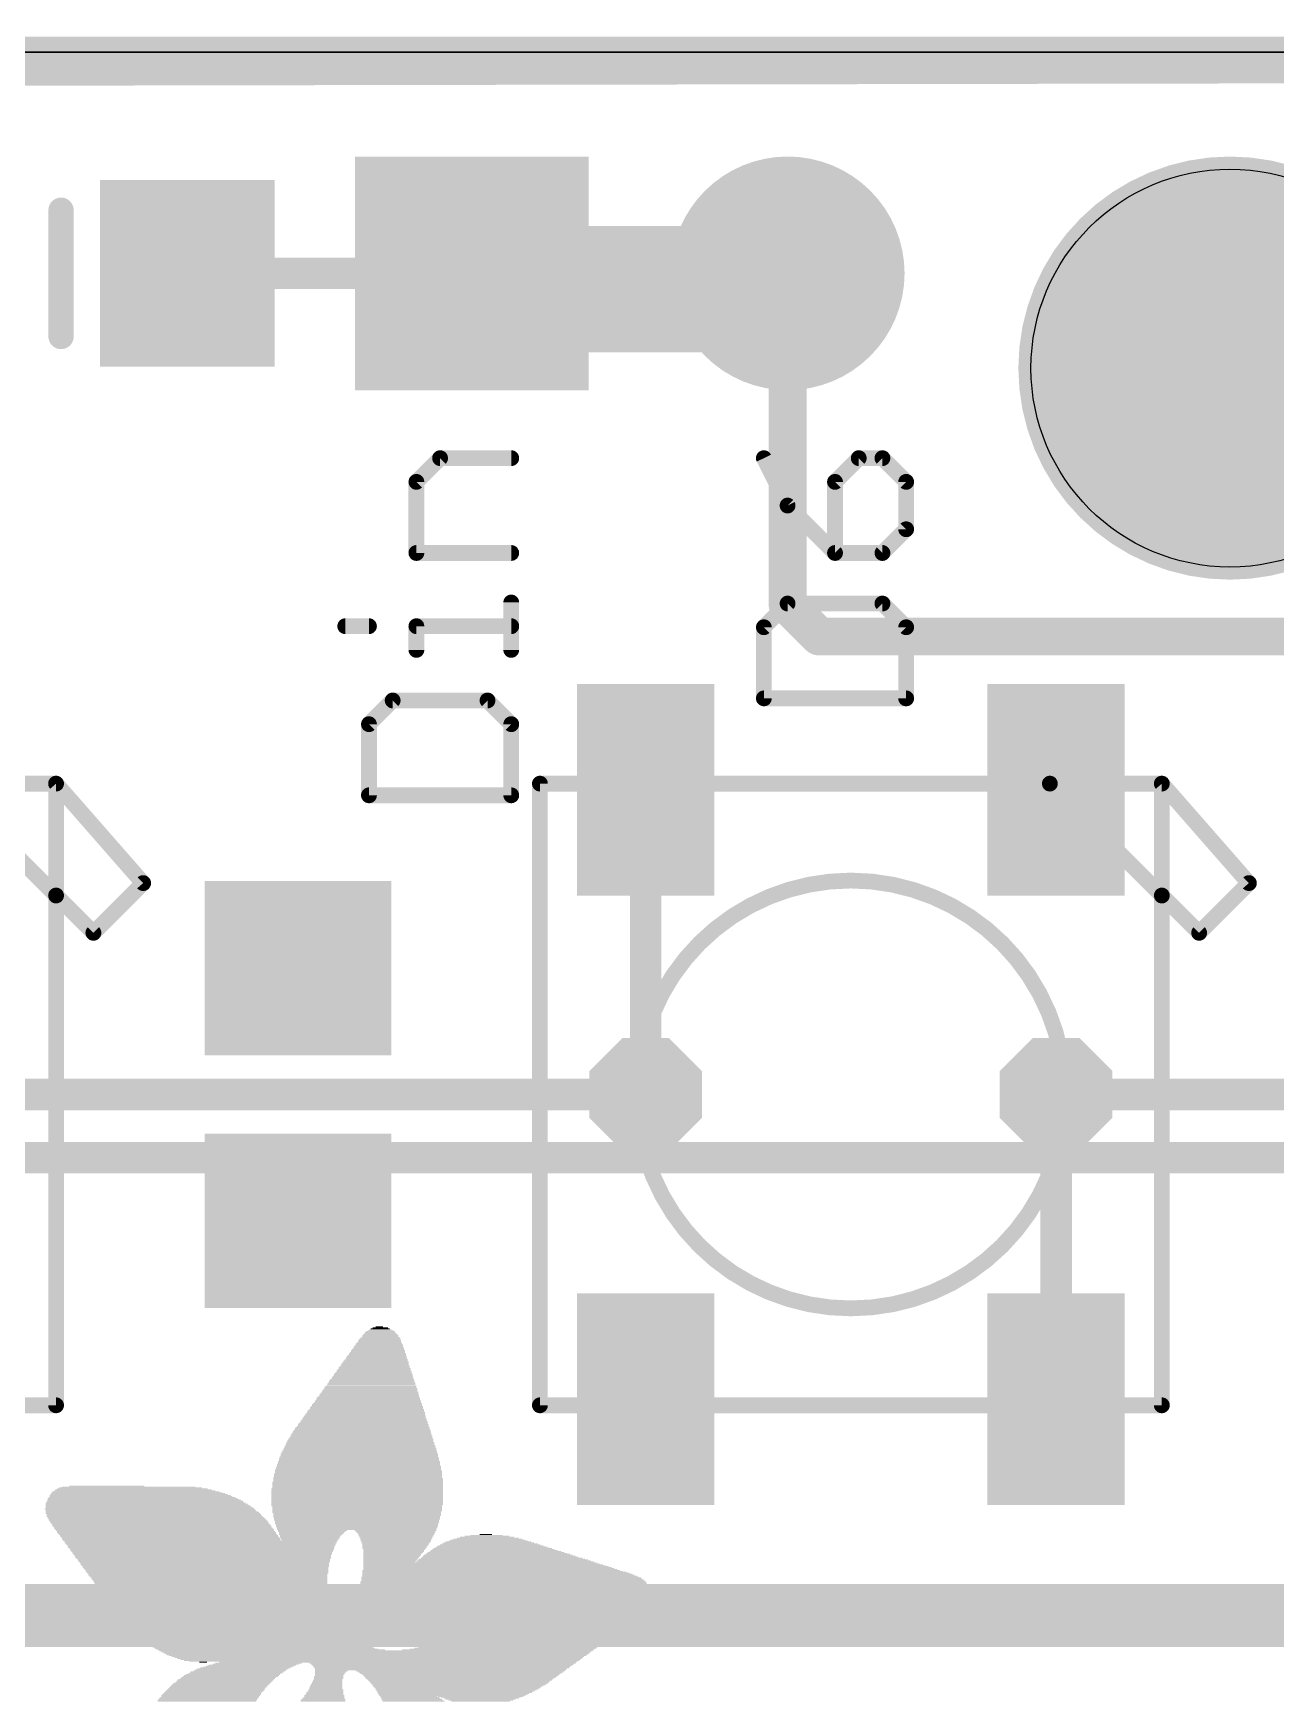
# Model space of a CAD drawing. Extents: x -0.4 to 69.2, y -1 to 53.5.
# Drawn here: x 5.62 to 15.61, y 40.08 to 53.49 of the extents above; entities that cross this region are included whole.
import ezdxf

# ---------------------------------------------------------------- set-up
doc = ezdxf.new("R2010")
doc.units = 0
for name, color, linetype in [('1', 12, 'CONTINUOUS'), ('16', 132, 'CONTINUOUS'), ('17', 110, 'CONTINUOUS'), ('18', 110, 'CONTINUOUS'), ('20', 53, 'CONTINUOUS'), ('21', 40, 'CONTINUOUS'), ('22', 6, 'CONTINUOUS'), ('29', 253, 'CONTINUOUS')]:
    doc.layers.add(name, color=color, linetype=linetype)

# ---------------------------------------------------------------- blocks, each defined once
blk = doc.blocks.new('RECT')
blk.add_solid([(-0.5, -0.5), (0.5, -0.5), (-0.5, 0.5), (0.5, 0.5)])
blk = doc.blocks.new('SQUAREP')
blk.add_solid([(-0.5, -0.5), (0.5, -0.5), (-0.5, 0.5), (0.5, 0.5)])
blk = doc.blocks.new('ROUNDP')
at = {"const_width": 0.5}
blk.add_lwpolyline([(0, -0.25, 1), (0, 0.25, 1), (0, -0.25)], format="xyb", dxfattribs=at)
blk = doc.blocks.new('OCTAGONV')
at = {"const_width": 0.5}
blk.add_lwpolyline([(-0.25, -0.1036), (-0.25, 0.1036), (-0.1036, 0.25), (0.1036, 0.25), (0.25, 0.1036), (0.25, -0.1036), (0.1036, -0.25), (-0.1036, -0.25), (-0.25, -0.1036), (-0.25, 0.1036)], dxfattribs=at)

msp = doc.modelspace()

# ---------------------------------------------------------------- linework, layer by layer
at = {"layer": '1'}
for points, const_width in [([(0, 53.34), (68.834, 53.34)], 0.254), ([(9.144, 51.562), (6.858, 51.562)], 0.254), ([(9.144, 51.562), (11.684, 51.562)], 0.3048), ([(10.542, 47.408), (10.542, 44.958)], 0.254), ([(13.842, 42.508), (13.842, 44.958)], 0.254), ([(0, 44.45), (68.834, 44.45)], 0.254), ([(68.834, 40.894), (0, 40.894)], 0.254), ([(66.928, 40.64), (1.906, 40.64)], 0.254)]:
    msp.add_lwpolyline(points, dxfattribs=dict(at, const_width=const_width))
for points, const_width in [([(6.858, 51.6255, 1), (6.858, 51.4985)], 0.127), ([(9.144, 51.6382, 1), (9.144, 51.4858)], 0.1524), ([(9.144, 51.4985, 1), (9.144, 51.6255)], 0.127), ([(11.684, 51.4858, 1), (11.684, 51.6382)], 0.1524), ([(10.6055, 47.408, 1), (10.4785, 47.408)], 0.127), ([(13.9055, 44.958, 1), (13.7785, 44.958)], 0.127), ([(10.4785, 44.958, 1), (10.6055, 44.958)], 0.127), ([(13.7785, 42.508, 1), (13.9055, 42.508)], 0.127)]:
    msp.add_lwpolyline(points, format="xyb", dxfattribs=dict(at, const_width=const_width))
at = {"layer": '16'}
for points, const_width in [([(68.58, 53.34), (-0.254, 53.213)], 0.3048), ([(11.684, 48.895), (11.684, 51.562)], 0.3048), ([(11.938, 48.641), (11.684, 48.895)], 0.3048), ([(11.938, 48.641), (48.387, 48.641)], 0.3048), ([(10.542, 44.958), (4.952, 44.958)], 0.254), ([(19.432, 44.958), (13.842, 44.958)], 0.254)]:
    msp.add_lwpolyline(points, dxfattribs=dict(at, const_width=const_width))
for points, const_width in [([(11.7602, 51.562, 1), (11.6078, 51.562)], 0.1524), ([(11.7379, 48.9489, 1), (11.6301, 48.8411)], 0.1524), ([(11.6078, 48.895, 1), (11.7602, 48.895)], 0.1524), ([(11.938, 48.7172, 1), (11.938, 48.5648)], 0.1524), ([(11.8841, 48.5871, 1), (11.9919, 48.6949)], 0.1524), ([(10.542, 44.8945, 1), (10.542, 45.0215)], 0.127), ([(13.842, 45.0215, 1), (13.842, 44.8945)], 0.127)]:
    msp.add_lwpolyline(points, format="xyb", dxfattribs=dict(at, const_width=const_width))
at = {"layer": '20'}
msp.add_line((0, 53.34), (68.834, 53.34), dxfattribs=at)
msp.add_circle((15.24, 50.8), 1.6, dxfattribs=at)
at = {"layer": '21'}
for points, const_width in [([(5.842, 52.07), (5.842, 51.054)], 0.2032), ([(8.6989, 49.8851), (8.8895, 50.0757)], 0.127), ([(8.8895, 50.0757), (9.4615, 50.0757)], 0.127), ([(11.4925, 50.0757), (11.6832, 49.6944)], 0.127), ([(12.2552, 50.0757), (12.0645, 49.8851)], 0.127), ([(12.4458, 50.0757), (12.2552, 50.0757)], 0.127), ([(12.6365, 49.8851), (12.4458, 50.0757)], 0.127), ([(8.6989, 49.3131), (8.6989, 49.8851)], 0.127), ([(12.0645, 49.8851), (12.0645, 49.3131)], 0.127), ([(12.6365, 49.5038), (12.6365, 49.8851)], 0.127), ([(11.6832, 49.6944), (12.0645, 49.3131)], 0.127), ([(12.4458, 49.3131), (12.6365, 49.5038)], 0.127), ([(9.4615, 49.3131), (8.6989, 49.3131)], 0.127), ([(12.0645, 49.3131), (12.4458, 49.3131)], 0.127), ([(9.4615, 48.5335), (9.4615, 48.9148)], 0.127), ([(11.6832, 48.9064), (11.4925, 48.7157)], 0.127), ([(12.4458, 48.9064), (11.6832, 48.9064)], 0.127), ([(12.6365, 48.7157), (12.4458, 48.9064)], 0.127), ([(8.1269, 48.7242), (8.3175, 48.7242)], 0.127), ([(8.6989, 48.5335), (8.6989, 48.7242)], 0.127), ([(8.6989, 48.7242), (9.4615, 48.7242)], 0.127), ([(11.4925, 48.7157), (11.4925, 48.1437)], 0.127), ([(12.6365, 48.1437), (12.6365, 48.7157)], 0.127), ([(8.5082, 48.1268), (8.3175, 47.9361)], 0.127), ([(9.2708, 48.1268), (8.5082, 48.1268)], 0.127), ([(9.4615, 47.9361), (9.2708, 48.1268)], 0.127), ([(11.4925, 48.1437), (12.6365, 48.1437)], 0.127), ([(8.3175, 47.9361), (8.3175, 47.3641)], 0.127), ([(9.4615, 47.3641), (9.4615, 47.9361)], 0.127), ([(4.902, 47.458), (5.802, 47.458)], 0.127), ([(4.902, 47.458), (5.802, 46.558)], 0.127), ([(5.802, 47.458), (5.802, 46.558)], 0.127), ([(6.502, 46.658), (5.802, 47.458)], 0.127), ([(9.692, 42.458), (9.692, 47.458)], 0.127), ([(9.692, 47.458), (13.792, 47.458)], 0.127), ([(13.792, 47.458), (14.692, 47.458)], 0.127), ([(13.792, 47.458), (14.692, 46.558)], 0.127), ([(14.692, 47.458), (14.692, 46.558)], 0.127), ([(15.392, 46.658), (14.692, 47.458)], 0.127), ([(8.3175, 47.3641), (9.4615, 47.3641)], 0.127), ([(6.102, 46.258), (6.502, 46.658)], 0.127), ([(14.992, 46.258), (15.392, 46.658)], 0.127), ([(5.802, 46.558), (5.802, 42.458)], 0.127), ([(5.802, 46.558), (6.102, 46.258)], 0.127), ([(14.692, 46.558), (14.692, 42.458)], 0.127), ([(14.692, 46.558), (14.992, 46.258)], 0.127), ([(7.239, 44.958), (8.255, 44.958)], 0.2032), ([(5.802, 42.458), (0.802, 42.458)], 0.127), ([(14.692, 42.458), (9.692, 42.458)], 0.127)]:
    msp.add_lwpolyline(points, dxfattribs=dict(at, const_width=const_width))
for points, const_width in [([(5.8928, 52.07, 1), (5.7912, 52.07)], 0.1016), ([(5.7912, 51.054, 1), (5.8928, 51.054)], 0.1016), ([(8.8895, 50.1075, 1), (8.8895, 50.044)], 0.0635), ([(8.912, 50.0533, 1), (8.8671, 50.0982)], 0.0635), ([(9.4615, 50.044, 1), (9.4615, 50.1075)], 0.0635), ([(11.5209, 50.0899, 1), (11.4641, 50.0616)], 0.0635), ([(12.2552, 50.1075, 1), (12.2552, 50.044)], 0.0635), ([(12.2776, 50.0533, 1), (12.2327, 50.0982)], 0.0635), ([(12.4683, 50.0982, 1), (12.4234, 50.0533)], 0.0635), ([(12.4458, 50.044, 1), (12.4458, 50.1075)], 0.0635), ([(8.7306, 49.8851, 1), (8.6671, 49.8851)], 0.0635), ([(8.6764, 49.9075, 1), (8.7213, 49.8626)], 0.0635), ([(12.0963, 49.8851, 1), (12.0328, 49.8851)], 0.0635), ([(12.0421, 49.9075, 1), (12.087, 49.8626)], 0.0635), ([(12.6683, 49.8851, 1), (12.6047, 49.8851)], 0.0635), ([(12.614, 49.8626, 1), (12.659, 49.9075)], 0.0635), ([(11.7056, 49.7169, 1), (11.6607, 49.672)], 0.0635), ([(11.6548, 49.6802, 1), (11.7116, 49.7086)], 0.0635), ([(12.6047, 49.5038, 1), (12.6683, 49.5038)], 0.0635), ([(12.659, 49.4813, 1), (12.614, 49.5262)], 0.0635), ([(8.6989, 49.3448, 1), (8.6989, 49.2813)], 0.0635), ([(9.4615, 49.2813, 1), (9.4615, 49.3448)], 0.0635), ([(12.0645, 49.3449, 1), (12.0645, 49.2814)], 0.0635), ([(12.0421, 49.2906, 1), (12.087, 49.3356)], 0.0635), ([(12.4234, 49.3356, 1), (12.4683, 49.2906)], 0.0635), ([(12.4458, 49.2814, 1), (12.4458, 49.3449)], 0.0635), ([(8.6671, 49.3131, 1), (8.7306, 49.3131)], 0.0635), ([(12.0328, 49.3131, 1), (12.0963, 49.3131)], 0.0635), ([(9.4933, 48.9148, 1), (9.4298, 48.9148)], 0.0635), ([(11.6832, 48.9381, 1), (11.6832, 48.8746)], 0.0635), ([(11.7056, 48.8839, 1), (11.6607, 48.9288)], 0.0635), ([(12.4683, 48.9288, 1), (12.4234, 48.8839)], 0.0635), ([(12.4458, 48.8746, 1), (12.4458, 48.9381)], 0.0635), ([(8.1269, 48.7559, 1), (8.1269, 48.6924)], 0.0635), ([(8.3175, 48.6924, 1), (8.3175, 48.7559)], 0.0635), ([(8.7306, 48.7242, 1), (8.6671, 48.7242)], 0.0635), ([(8.6989, 48.7559, 1), (8.6989, 48.6924)], 0.0635), ([(9.4615, 48.6924, 1), (9.4615, 48.7559)], 0.0635), ([(11.5243, 48.7157, 1), (11.4608, 48.7157)], 0.0635), ([(11.4701, 48.7381, 1), (11.515, 48.6932)], 0.0635), ([(12.6683, 48.7157, 1), (12.6047, 48.7157)], 0.0635), ([(12.614, 48.6932, 1), (12.659, 48.7381)], 0.0635), ([(8.6671, 48.5335, 1), (8.7306, 48.5335)], 0.0635), ([(9.4298, 48.5335, 1), (9.4933, 48.5335)], 0.0635), ([(8.5082, 48.1585, 1), (8.5082, 48.095)], 0.0635), ([(8.5306, 48.1043, 1), (8.4857, 48.1492)], 0.0635), ([(9.2933, 48.1492, 1), (9.2484, 48.1043)], 0.0635), ([(9.2708, 48.095, 1), (9.2708, 48.1585)], 0.0635), ([(11.4925, 48.1755, 1), (11.4925, 48.112)], 0.0635), ([(11.4608, 48.1437, 1), (11.5243, 48.1437)], 0.0635), ([(12.6047, 48.1437, 1), (12.6683, 48.1437)], 0.0635), ([(12.6365, 48.112, 1), (12.6365, 48.1755)], 0.0635), ([(8.3493, 47.9361, 1), (8.2858, 47.9361)], 0.0635), ([(8.2951, 47.9585, 1), (8.34, 47.9136)], 0.0635), ([(9.4933, 47.9361, 1), (9.4298, 47.9361)], 0.0635), ([(9.439, 47.9136, 1), (9.484, 47.9585)], 0.0635), ([(5.8338, 47.458, 1), (5.7703, 47.458)], 0.0635), ([(5.8259, 47.4789, 1), (5.7781, 47.4371)], 0.0635), ([(5.802, 47.4263, 1), (5.802, 47.4898)], 0.0635), ([(9.7238, 47.458, 1), (9.6602, 47.458)], 0.0635), ([(9.692, 47.4898, 1), (9.692, 47.4263)], 0.0635), ([(13.8145, 47.4805, 1), (13.7695, 47.4355)], 0.0635), ([(13.792, 47.4898, 1), (13.792, 47.4263)], 0.0635), ([(13.792, 47.4263, 1), (13.792, 47.4898)], 0.0635), ([(14.7238, 47.458, 1), (14.6602, 47.458)], 0.0635), ([(14.7159, 47.4789, 1), (14.6681, 47.4371)], 0.0635), ([(14.692, 47.4263, 1), (14.692, 47.4898)], 0.0635), ([(8.3175, 47.3959, 1), (8.3175, 47.3324)], 0.0635), ([(8.2858, 47.3641, 1), (8.3493, 47.3641)], 0.0635), ([(9.4298, 47.3641, 1), (9.4933, 47.3641)], 0.0635), ([(9.4615, 47.3324, 1), (9.4615, 47.3959)], 0.0635), ([(6.4781, 46.6371, 1), (6.5259, 46.6789)], 0.0635), ([(6.5245, 46.6355, 1), (6.4795, 46.6805)], 0.0635), ([(12.192, 43.2375, 1), (12.192, 46.6785, 1), (12.192, 43.2375)], 0.127), ([(15.3681, 46.6371, 1), (15.4159, 46.6789)], 0.0635), ([(15.4145, 46.6355, 1), (15.3695, 46.6805)], 0.0635), ([(5.8245, 46.5805, 1), (5.7795, 46.5355)], 0.0635), ([(5.8338, 46.558, 1), (5.7703, 46.558)], 0.0635), ([(5.7703, 46.558, 1), (5.8338, 46.558)], 0.0635), ([(5.7795, 46.5355, 1), (5.8245, 46.5805)], 0.0635), ([(14.7145, 46.5805, 1), (14.6695, 46.5355)], 0.0635), ([(14.7238, 46.558, 1), (14.6602, 46.558)], 0.0635), ([(14.6602, 46.558, 1), (14.7238, 46.558)], 0.0635), ([(14.6695, 46.5355, 1), (14.7145, 46.5805)], 0.0635), ([(6.0795, 46.2805, 1), (6.1245, 46.2355)], 0.0635), ([(6.0795, 46.2355, 1), (6.1245, 46.2805)], 0.0635), ([(14.9695, 46.2805, 1), (15.0145, 46.2355)], 0.0635), ([(14.9695, 46.2355, 1), (15.0145, 46.2805)], 0.0635), ([(7.239, 45.0088, 1), (7.239, 44.9072)], 0.1016), ([(8.255, 44.9072, 1), (8.255, 45.0088)], 0.1016), ([(5.802, 42.4263, 1), (5.802, 42.4898)], 0.0635), ([(9.692, 42.4898, 1), (9.692, 42.4263)], 0.0635), ([(14.692, 42.4263, 1), (14.692, 42.4898)], 0.0635), ([(5.7703, 42.458, 1), (5.8338, 42.458)], 0.0635), ([(9.6602, 42.458, 1), (9.7238, 42.458)], 0.0635), ([(14.6602, 42.458, 1), (14.7238, 42.458)], 0.0635)]:
    msp.add_lwpolyline(points, format="xyb", dxfattribs=dict(at, const_width=const_width))
at = {"layer": '22'}
msp.add_line((64.516, 53.34), (0, 53.34), dxfattribs=at)
at = {"layer": '29'}
for points, const_width in [([(15.24, 49.9492, 1), (15.24, 51.6508, 1), (15.24, 49.9492)], 1.7016), ([(9.906, 51.8795, 1), (9.906, 51.7525)], 0.127), ([(9.9695, 51.816, 1), (9.8425, 51.816)], 0.127), ([(11.2395, 51.816, 1), (11.1125, 51.816)], 0.127), ([(11.176, 51.7525, 1), (11.176, 51.8795)], 0.127), ([(9.906, 51.6255, 1), (9.906, 51.4985)], 0.127), ([(11.176, 51.4985, 1), (11.176, 51.6255)], 0.127), ([(9.906, 51.3715, 1), (9.906, 51.2445)], 0.127), ([(11.176, 51.2445, 1), (11.176, 51.3715)], 0.127), ([(9.906, 51.1175, 1), (9.906, 50.9905)], 0.127), ([(9.906, 51.1175, 1), (9.906, 50.9905)], 0.127), ([(9.8425, 51.054, 1), (9.9695, 51.054)], 0.127), ([(11.1125, 51.054, 1), (11.2395, 51.054)], 0.127), ([(11.176, 50.9905, 1), (11.176, 51.1175)], 0.127), ([(11.176, 50.9905, 1), (11.176, 51.1175)], 0.127)]:
    msp.add_lwpolyline(points, format="xyb", dxfattribs=dict(at, const_width=const_width))
at = {"layer": '29', "const_width": 0.254}
for points in [[(9.906, 51.816), (11.176, 51.816)], [(9.906, 51.054), (9.906, 51.816)], [(11.176, 51.816), (11.176, 51.054)], [(9.906, 51.562), (11.176, 51.562)], [(9.906, 51.308), (11.176, 51.308)], [(11.176, 51.054), (9.906, 51.054)], [(9.906, 51.054), (11.176, 51.054)]]:
    msp.add_lwpolyline(points, dxfattribs=at)

# ---------------------------------------------------------------- block references
at = {"layer": '1', "xscale": 1.2, "yscale": 1.3}
msp.add_blockref('RECT', (6.858, 51.562), dxfattribs=at)
at = {"layer": '1', "rotation": 90}
for p, xscale, yscale in [((10.542, 47.408), 1.5, 0.9), ((13.842, 47.408), 1.5, 0.9), ((7.747, 45.974), 1.2, 1.3), ((7.747, 43.942), 1.2, 1.3), ((10.542, 42.508), 1.5, 0.9), ((13.842, 42.508), 1.5, 0.9)]:
    msp.add_blockref('RECT', p, dxfattribs=dict(at, xscale=xscale, yscale=yscale))
at = {"layer": '17', "xscale": 1.6764, "yscale": 1.6764, "rotation": 90}
for name, p in [('SQUAREP', (9.144, 51.562)), ('SQUAREP', (9.144, 51.562)), ('ROUNDP', (11.684, 51.562)), ('ROUNDP', (11.684, 51.562))]:
    msp.add_blockref(name, p, dxfattribs=at)
at = {"layer": '18', "xscale": 0.9064, "yscale": 0.9064}
for p in [(10.542, 44.958), (10.542, 44.958), (13.842, 44.958), (13.842, 44.958)]:
    msp.add_blockref('OCTAGONV', p, dxfattribs=at)
at = {"layer": '21'}
for p, xscale, yscale in [((8.4087, 43.0429), 0.2438, 0.0077), ((8.4087, 43.0505), 0.2286, 0.0076), ((8.4125, 43.0581), 0.2058, 0.0076), ((8.4086, 43.0657), 0.1829, 0.0076), ((8.4087, 43.0733), 0.1524, 0.0076), ((8.4086, 43.081), 0.1219, 0.0077), ((8.401, 43.0886), 0.0609, 0.0076), ((8.3934, 42.9133), 0.4115, 0.0076), ((8.3934, 42.9286), 0.3963, 0.0077), ((8.3972, 42.9209), 0.4039, 0.0076), ((8.3972, 42.9362), 0.3887, 0.0076), ((8.3972, 42.9514), 0.3733, 0.0076), ((8.4011, 42.9438), 0.381, 0.0076), ((8.401, 42.959), 0.3657, 0.0076), ((8.401, 42.9667), 0.3505, 0.0077), ((8.4048, 42.9819), 0.3429, 0.0076), ((8.4048, 42.9743), 0.3429, 0.0076), ((8.4048, 42.9895), 0.3277, 0.0076), ((8.4087, 42.9971), 0.32, 0.0076), ((8.4087, 43.0048), 0.3048, 0.0077), ((8.4087, 43.02), 0.2896, 0.0076), ((8.4087, 43.0124), 0.2896, 0.0076), ((8.4086, 43.0276), 0.2743, 0.0076), ((8.4086, 43.0352), 0.2591, 0.0076), ((8.3667, 42.7762), 0.5563, 0.0077), ((8.3668, 42.7914), 0.541, 0.0076), ((8.3668, 42.7838), 0.541, 0.0076), ((8.3706, 42.799), 0.5334, 0.0076), ((8.3706, 42.8143), 0.5182, 0.0077), ((8.3744, 42.8066), 0.5258, 0.0076), ((8.3744, 42.8219), 0.5106, 0.0076), ((8.3782, 42.8295), 0.503, 0.0076), ((8.3782, 42.8447), 0.4876, 0.0076), ((8.3782, 42.8371), 0.4876, 0.0076), ((8.382, 42.8524), 0.48, 0.0077), ((8.382, 42.86), 0.4648, 0.0076), ((8.3858, 42.8752), 0.4572, 0.0076), ((8.3858, 42.8676), 0.4572, 0.0076), ((8.3858, 42.8828), 0.442, 0.0076), ((8.3896, 42.8981), 0.4343, 0.0076), ((8.3896, 42.8905), 0.4343, 0.0077), ((8.3896, 42.9057), 0.4191, 0.0076), ((8.3401, 42.6542), 0.6858, 0.0076), ((8.3401, 42.6466), 0.6858, 0.0076), ((8.3439, 42.6619), 0.6782, 0.0077), ((8.3439, 42.6695), 0.663, 0.0076), ((8.3477, 42.6847), 0.6553, 0.0076), ((8.3477, 42.6771), 0.6553, 0.0076), ((8.3477, 42.6923), 0.6401, 0.0076), ((8.3515, 42.7076), 0.6325, 0.0076), ((8.3515, 42.7), 0.6325, 0.0077), ((8.3515, 42.7152), 0.6172, 0.0076), ((8.3553, 42.7228), 0.6096, 0.0076), ((8.3553, 42.7381), 0.5943, 0.0077), ((8.3591, 42.7304), 0.6019, 0.0076), ((8.3591, 42.7457), 0.5867, 0.0076), ((8.3591, 42.7609), 0.5715, 0.0076), ((8.3629, 42.7533), 0.5791, 0.0076), ((8.3629, 42.7685), 0.5639, 0.0076), ((8.3134, 42.5171), 0.8306, 0.0076), ((8.3134, 42.5095), 0.8306, 0.0077), ((8.3134, 42.5247), 0.8153, 0.0076), ((8.3172, 42.5323), 0.8077, 0.0076), ((8.3172, 42.5476), 0.7925, 0.0077), ((8.321, 42.5399), 0.8001, 0.0076), ((8.321, 42.5552), 0.7849, 0.0076), ((8.3248, 42.5628), 0.7773, 0.0076), ((8.3249, 42.578), 0.762, 0.0076), ((8.3249, 42.5704), 0.762, 0.0076), ((8.3287, 42.5857), 0.7544, 0.0077), ((8.3286, 42.6009), 0.7391, 0.0076), ((8.3325, 42.5933), 0.7468, 0.0076), ((8.3324, 42.6085), 0.7315, 0.0076), ((8.3362, 42.6161), 0.7239, 0.0076), ((8.3363, 42.6314), 0.7086, 0.0076), ((8.3363, 42.6238), 0.7086, 0.0077), ((8.3401, 42.639), 0.701, 0.0076), ((8.2867, 42.3723), 0.9753, 0.0076), ((8.2867, 42.3875), 0.9601, 0.0076), ((8.2867, 42.3799), 0.9601, 0.0076), ((8.2905, 42.3952), 0.9525, 0.0077), ((8.2905, 42.4104), 0.9373, 0.0076), ((8.2943, 42.4028), 0.9449, 0.0076), ((8.2944, 42.418), 0.9296, 0.0076), ((8.2982, 42.4256), 0.922, 0.0076), ((8.2982, 42.4409), 0.9068, 0.0076), ((8.2982, 42.4333), 0.9068, 0.0077), ((8.302, 42.4485), 0.8992, 0.0076), ((8.302, 42.4637), 0.884, 0.0076), ((8.302, 42.4561), 0.884, 0.0076), ((8.3058, 42.4714), 0.8763, 0.0077), ((8.3058, 42.479), 0.861, 0.0076), ((8.3096, 42.4942), 0.8534, 0.0076), ((8.3096, 42.4866), 0.8534, 0.0076), ((8.3096, 42.5018), 0.8382, 0.0076), ((8.26, 42.2504), 1.1049, 0.0076), ((8.26, 42.2428), 1.1049, 0.0077), ((8.2639, 42.258), 1.0972, 0.0076), ((8.2639, 42.2732), 1.082, 0.0076), ((8.2639, 42.2656), 1.082, 0.0076), ((8.2677, 42.2809), 1.0744, 0.0077), ((8.2677, 42.2885), 1.0592, 0.0076), ((8.2715, 42.3037), 1.0516, 0.0076), ((8.2715, 42.2961), 1.0516, 0.0076), ((8.2715, 42.3113), 1.0363, 0.0076), ((8.2753, 42.319), 1.0287, 0.0077), ((8.2753, 42.3342), 1.0135, 0.0076), ((8.2791, 42.3266), 1.0211, 0.0076), ((8.2791, 42.3418), 1.0059, 0.0076), ((8.2829, 42.3494), 0.9983, 0.0076), ((8.2791, 42.3571), 0.9906, 0.0077), ((8.2829, 42.3647), 0.9829, 0.0076), ((8.2448, 42.1132), 1.2269, 0.0076), ((8.2448, 42.1056), 1.2269, 0.0076), ((8.2448, 42.1285), 1.2115, 0.0077), ((8.2448, 42.1208), 1.2115, 0.0076), ((8.2448, 42.1437), 1.1963, 0.0076), ((8.2486, 42.1361), 1.2039, 0.0076), ((8.2486, 42.1589), 1.1887, 0.0076), ((8.2486, 42.1513), 1.1887, 0.0076), ((8.2486, 42.1742), 1.1735, 0.0076), ((8.2486, 42.1666), 1.1735, 0.0077), ((8.2524, 42.1894), 1.1659, 0.0076), ((8.2524, 42.1818), 1.1659, 0.0076), ((8.2525, 42.197), 1.1506, 0.0076), ((8.2563, 42.2123), 1.143, 0.0076), ((8.2563, 42.2047), 1.143, 0.0077), ((8.2563, 42.2275), 1.1278, 0.0076), ((8.2563, 42.2199), 1.1278, 0.0076), ((8.2601, 42.2351), 1.1202, 0.0076), ((8.2334, 41.9837), 1.3106, 0.0076), ((8.2334, 41.9761), 1.3106, 0.0077), ((8.2372, 42.0065), 1.303, 0.0076), ((8.2372, 41.9989), 1.303, 0.0076), ((8.2372, 41.9913), 1.303, 0.0076), ((8.2372, 42.0294), 1.2878, 0.0076), ((8.2372, 42.0218), 1.2878, 0.0076), ((8.2372, 42.0142), 1.2878, 0.0077), ((8.2372, 42.0446), 1.2725, 0.0076), ((8.241, 42.037), 1.2801, 0.0076), ((8.241, 42.0675), 1.2649, 0.0076), ((8.241, 42.0599), 1.2649, 0.0076), ((8.241, 42.0523), 1.2649, 0.0077), ((8.241, 42.0827), 1.2497, 0.0076), ((8.241, 42.0751), 1.2497, 0.0076), ((8.241, 42.098), 1.2345, 0.0076), ((8.2448, 42.0904), 1.2421, 0.0077), ((8.2258, 41.8389), 1.3716, 0.0076), ((8.2258, 41.877), 1.3564, 0.0076), ((8.2296, 41.8694), 1.364, 0.0076), ((8.2296, 41.8618), 1.364, 0.0077), ((8.2296, 41.8541), 1.364, 0.0076), ((8.2296, 41.8465), 1.364, 0.0076), ((8.2296, 41.9075), 1.3488, 0.0076), ((8.2296, 41.8999), 1.3488, 0.0077), ((8.2296, 41.8922), 1.3488, 0.0076), ((8.2296, 41.8846), 1.3488, 0.0076), ((8.2297, 41.938), 1.3335, 0.0077), ((8.2335, 41.9303), 1.3411, 0.0076), ((8.2335, 41.9227), 1.3411, 0.0076), ((8.2335, 41.9151), 1.3411, 0.0076), ((8.2335, 41.9608), 1.3259, 0.0076), ((8.2335, 41.9532), 1.3259, 0.0076), ((8.2335, 41.9456), 1.3259, 0.0076), ((8.2372, 41.9684), 1.3183, 0.0076), ((6.4961, 41.7094), 1.524, 0.0077), ((6.5037, 41.7017), 1.5392, 0.0076), ((6.4923, 41.717), 1.5011, 0.0076), ((6.477, 41.7322), 1.4554, 0.0076), ((6.4847, 41.7246), 1.4707, 0.0076), ((6.4694, 41.7398), 1.425, 0.0076), ((6.4503, 41.7551), 1.3716, 0.0076), ((6.4618, 41.7475), 1.3945, 0.0077), ((6.4428, 41.7627), 1.3411, 0.0076), ((6.4351, 41.7703), 1.2954, 0.0076), ((6.4237, 41.7779), 1.2573, 0.0076), ((6.4161, 41.7856), 1.2115, 0.0077), ((6.4008, 41.7932), 1.1506, 0.0076), ((6.3856, 41.8008), 1.0744, 0.0076), ((6.2103, 41.8084), 0.602, 0.0076), ((8.222, 41.7856), 1.3792, 0.0077), ((8.222, 41.7779), 1.3792, 0.0076), ((8.222, 41.7703), 1.3792, 0.0076), ((8.222, 41.7627), 1.3792, 0.0076), ((8.222, 41.7551), 1.3792, 0.0076), ((8.222, 41.7475), 1.3792, 0.0077), ((8.222, 41.7398), 1.3792, 0.0076), ((8.222, 41.7322), 1.3792, 0.0076), ((8.222, 41.7246), 1.3792, 0.0076), ((8.222, 41.717), 1.3792, 0.0076), ((8.222, 41.7094), 1.3792, 0.0077), ((8.222, 41.7017), 1.3792, 0.0076), ((8.2258, 41.8313), 1.3716, 0.0076), ((8.2258, 41.8237), 1.3716, 0.0077), ((8.2258, 41.816), 1.3716, 0.0076), ((8.2258, 41.8084), 1.3716, 0.0076), ((8.2258, 41.8008), 1.3716, 0.0076), ((8.2258, 41.7932), 1.3716, 0.0076), ((6.5532, 41.6255), 1.684, 0.0076), ((6.5227, 41.6713), 1.6078, 0.0077), ((6.5304, 41.6636), 1.6231, 0.0076), ((6.5342, 41.656), 1.6307, 0.0076), ((6.5456, 41.6408), 1.6536, 0.0076), ((6.5532, 41.6332), 1.6688, 0.0077), ((6.5608, 41.6179), 1.684, 0.0076), ((6.5647, 41.6103), 1.6917, 0.0076), ((6.5723, 41.6027), 1.7069, 0.0076), ((6.5418, 41.6484), 1.6459, 0.0076), ((6.5761, 41.5951), 1.7145, 0.0077), ((6.5799, 41.5874), 1.7221, 0.0076), ((6.5151, 41.6865), 1.5774, 0.0076), ((6.5189, 41.6789), 1.585, 0.0076), ((6.5875, 41.5798), 1.7222, 0.0076), ((6.5913, 41.5722), 1.7298, 0.0076), ((6.5113, 41.6941), 1.5544, 0.0076), ((8.222, 41.6941), 1.3792, 0.0076), ((8.222, 41.6865), 1.3792, 0.0076), ((8.222, 41.6789), 1.3792, 0.0076), ((8.222, 41.6713), 1.3792, 0.0077), ((8.222, 41.6636), 1.3792, 0.0076), ((8.222, 41.656), 1.3792, 0.0076), ((8.2182, 41.6484), 1.3716, 0.0076), ((8.222, 41.6408), 1.364, 0.0076), ((8.222, 41.6332), 1.364, 0.0077), ((8.222, 41.6255), 1.364, 0.0076), ((8.222, 41.6179), 1.364, 0.0076), ((8.222, 41.6103), 1.364, 0.0076), ((8.2182, 41.6027), 1.3564, 0.0076), ((8.2182, 41.5951), 1.3564, 0.0077), ((8.222, 41.5874), 1.3488, 0.0076), ((8.222, 41.5798), 1.3488, 0.0076), ((8.222, 41.5722), 1.3488, 0.0076), ((6.5951, 41.5646), 1.7374, 0.0076), ((6.6028, 41.557), 1.7373, 0.0077), ((6.6066, 41.5493), 1.7449, 0.0076), ((6.6142, 41.5417), 1.745, 0.0076), ((6.618, 41.5341), 1.7526, 0.0076), ((6.6256, 41.5265), 1.7526, 0.0076), ((6.6332, 41.5189), 1.7526, 0.0077), ((6.6332, 41.5112), 1.7526, 0.0076), ((6.6408, 41.5036), 1.7526, 0.0076), ((6.6485, 41.496), 1.7526, 0.0076), ((6.6523, 41.4884), 1.7602, 0.0076), ((6.6561, 41.4808), 1.7526, 0.0077), ((6.6637, 41.4731), 1.7526, 0.0076), ((6.6675, 41.4655), 1.7602, 0.0076), ((6.6751, 41.4579), 1.7602, 0.0076), ((6.6789, 41.4503), 1.7526, 0.0076), ((6.6866, 41.4427), 1.7526, 0.0077), ((6.6904, 41.435), 1.7602, 0.0076), ((8.2181, 41.5646), 1.3411, 0.0076), ((8.2181, 41.557), 1.3411, 0.0077), ((8.2219, 41.5493), 1.3335, 0.0076), ((8.2219, 41.5417), 1.3335, 0.0076), ((8.2181, 41.5341), 1.3259, 0.0076), ((8.222, 41.5265), 1.3182, 0.0076), ((8.222, 41.5189), 1.3182, 0.0077), ((8.222, 41.5112), 1.3182, 0.0076), ((8.2182, 41.5036), 1.3106, 0.0076), ((8.222, 41.496), 1.303, 0.0076), ((8.222, 41.4884), 1.303, 0.0076), ((8.2182, 41.4808), 1.2954, 0.0077), ((8.222, 41.4731), 1.2878, 0.0076), ((8.2182, 41.4655), 1.2802, 0.0076), ((8.2182, 41.4579), 1.2802, 0.0076), ((7.8639, 41.4503), 0.5563, 0.0076), ((7.8562, 41.4427), 0.541, 0.0077), ((7.8562, 41.435), 0.5258, 0.0076), ((8.5306, 41.4503), 0.6554, 0.0076), ((8.5306, 41.4427), 0.64, 0.0077), ((8.5344, 41.435), 0.6324, 0.0076), ((6.6942, 41.4274), 1.7526, 0.0076), ((6.7018, 41.4198), 1.7526, 0.0076), ((6.7094, 41.4122), 1.7526, 0.0076), ((6.7094, 41.4046), 1.7526, 0.0077), ((6.717, 41.3969), 1.7526, 0.0076), ((6.7247, 41.3893), 1.7526, 0.0076), ((6.7247, 41.3817), 1.7526, 0.0076), ((6.7323, 41.3741), 1.7526, 0.0076), ((6.9647, 41.3665), 2.2022, 0.0077), ((6.9647, 41.3588), 2.187, 0.0076), ((6.9647, 41.3512), 2.187, 0.0076), ((6.9647, 41.3436), 2.1717, 0.0076), ((6.9685, 41.336), 2.164, 0.0076), ((6.9685, 41.3284), 2.1488, 0.0077), ((6.9685, 41.3207), 2.1488, 0.0076), ((6.9685, 41.3131), 2.1336, 0.0076), ((6.9723, 41.3055), 2.126, 0.0076), ((7.8524, 41.4274), 0.5182, 0.0076), ((7.8486, 41.4198), 0.5106, 0.0076), ((7.8487, 41.4122), 0.4953, 0.0076), ((7.8448, 41.4046), 0.4876, 0.0077), ((7.841, 41.3969), 0.48, 0.0076), ((7.8448, 41.3893), 0.4724, 0.0076), ((7.841, 41.3817), 0.4648, 0.0076), ((7.841, 41.3741), 0.4496, 0.0076), ((8.5344, 41.4274), 0.6172, 0.0076), ((8.5382, 41.4198), 0.6096, 0.0076), ((8.5344, 41.4122), 0.602, 0.0076), ((8.5382, 41.4046), 0.5944, 0.0077), ((8.5344, 41.3969), 0.5868, 0.0076), ((8.5382, 41.3893), 0.5791, 0.0076), ((8.5344, 41.3817), 0.5715, 0.0076), ((8.5344, 41.3741), 0.5715, 0.0076), ((8.5344, 41.3665), 0.5562, 0.0077), ((8.5344, 41.3588), 0.5562, 0.0076), ((8.5306, 41.3512), 0.5486, 0.0076), ((8.5191, 41.3055), 0.5105, 0.0076), ((8.5306, 41.3436), 0.5334, 0.0076), ((8.5306, 41.336), 0.5334, 0.0076), ((8.5268, 41.3284), 0.5258, 0.0077), ((8.523, 41.3207), 0.5182, 0.0076), ((8.523, 41.3131), 0.5182, 0.0076), ((9.3117, 41.3055), 0.9525, 0.0076), ((9.3078, 41.3131), 0.9144, 0.0076), ((9.3003, 41.3207), 0.8839, 0.0076), ((9.2964, 41.3284), 0.8458, 0.0077), ((9.2926, 41.336), 0.8078, 0.0076), ((9.2888, 41.3436), 0.7696, 0.0076), ((9.2812, 41.3512), 0.7239, 0.0076), ((9.2774, 41.3588), 0.6858, 0.0076), ((9.2774, 41.3665), 0.6401, 0.0077), ((9.2736, 41.3741), 0.6019, 0.0076), ((9.2736, 41.3817), 0.5563, 0.0076), ((9.2736, 41.3893), 0.4953, 0.0076), ((9.266, 41.3969), 0.4343, 0.0076), ((9.266, 41.4046), 0.3581, 0.0077), ((9.2622, 41.4122), 0.2591, 0.0076), ((9.2583, 41.4198), 0.099, 0.0076), ((6.9761, 41.2979), 2.1184, 0.0076), ((6.9723, 41.2903), 2.1108, 0.0077), ((6.9762, 41.2826), 2.1031, 0.0076), ((6.9762, 41.275), 2.0879, 0.0076), ((6.9762, 41.2674), 2.0879, 0.0076), ((6.98, 41.2598), 2.0803, 0.0076), ((6.9799, 41.2522), 2.065, 0.0077), ((6.9837, 41.2445), 2.0574, 0.0076), ((6.9837, 41.2369), 2.0574, 0.0076), ((6.9876, 41.2293), 2.0497, 0.0076), ((6.9876, 41.2217), 2.0345, 0.0076), ((6.9914, 41.2141), 2.0269, 0.0077), ((6.9914, 41.2064), 2.0269, 0.0076), ((6.9952, 41.1988), 2.0193, 0.0076), ((6.9952, 41.1912), 2.0041, 0.0076), ((6.999, 41.1836), 1.9964, 0.0076), ((6.999, 41.176), 1.9964, 0.0077), ((7.0028, 41.1683), 1.9888, 0.0076), ((8.5191, 41.2979), 0.4953, 0.0076), ((8.5153, 41.2903), 0.4877, 0.0077), ((8.5153, 41.2826), 0.4877, 0.0076), ((8.5115, 41.275), 0.4801, 0.0076), ((8.5077, 41.2674), 0.4725, 0.0076), ((8.4848, 41.2064), 0.4267, 0.0076), ((8.481, 41.1988), 0.4191, 0.0076), ((8.5039, 41.2598), 0.4648, 0.0076), ((8.5039, 41.2522), 0.4648, 0.0077), ((8.5001, 41.2445), 0.4572, 0.0076), ((8.4963, 41.2369), 0.4496, 0.0076), ((8.4925, 41.2293), 0.442, 0.0076), ((8.4887, 41.2217), 0.4344, 0.0076), ((8.4887, 41.2141), 0.4344, 0.0077), ((9.2088, 41.1912), 1.8745, 0.0076), ((9.2202, 41.1836), 1.8974, 0.0076), ((9.2355, 41.176), 1.9279, 0.0077), ((9.2469, 41.1683), 1.9507, 0.0076), ((9.4107, 41.1988), 1.425, 0.0076), ((9.4031, 41.2064), 1.3944, 0.0076), ((9.3955, 41.2141), 1.364, 0.0077), ((9.3879, 41.2217), 1.3335, 0.0076), ((9.384, 41.2293), 1.2954, 0.0076), ((9.3727, 41.2369), 1.2573, 0.0076), ((9.365, 41.2445), 1.2268, 0.0076), ((9.3574, 41.2522), 1.1963, 0.0077), ((9.3536, 41.2598), 1.1583, 0.0076), ((9.346, 41.2674), 1.1277, 0.0076), ((9.3384, 41.275), 1.0973, 0.0076), ((9.3345, 41.2826), 1.0592, 0.0076), ((9.3231, 41.2903), 1.0211, 0.0077), ((9.3193, 41.2979), 0.983, 0.0076), ((7.0066, 41.1607), 1.9812, 0.0076), ((7.0028, 41.1531), 1.9736, 0.0076), ((7.0066, 41.1455), 1.966, 0.0076), ((7.0104, 41.1379), 1.9584, 0.0077), ((7.0143, 41.1302), 1.9507, 0.0076), ((7.0143, 41.1226), 1.9507, 0.0076), ((7.0181, 41.115), 1.9431, 0.0076), ((7.0219, 41.1074), 1.9355, 0.0076), ((7.0219, 41.0998), 1.9203, 0.0077), ((7.0219, 41.0921), 1.9203, 0.0076), ((7.0257, 41.0845), 1.9127, 0.0076), ((7.0295, 41.0769), 1.905, 0.0076), ((7.0333, 41.0693), 1.8974, 0.0076), ((7.0333, 41.0617), 1.8974, 0.0077), ((7.0371, 41.054), 1.8898, 0.0076), ((7.0409, 41.0464), 1.8822, 0.0076), ((7.0447, 41.0388), 1.8746, 0.0076), ((7.0447, 41.0312), 1.8746, 0.0076), ((9.3955, 41.0388), 2.2936, 0.0076), ((9.3993, 41.0312), 2.3012, 0.0076), ((9.3726, 41.0769), 2.2326, 0.0076), ((9.3803, 41.0693), 2.2479, 0.0076), ((9.3841, 41.0617), 2.2555, 0.0077), ((9.3917, 41.054), 2.2707, 0.0076), ((9.3955, 41.0464), 2.2784, 0.0076), ((9.3002, 41.1302), 2.0726, 0.0076), ((9.3117, 41.1226), 2.0955, 0.0076), ((9.3269, 41.115), 2.126, 0.0076), ((9.3383, 41.1074), 2.1488, 0.0076), ((9.3498, 41.0998), 2.1717, 0.0077), ((9.3574, 41.0921), 2.1869, 0.0076), ((9.3688, 41.0845), 2.2098, 0.0076), ((9.2583, 41.1607), 1.9736, 0.0076), ((9.2698, 41.1531), 1.9965, 0.0076), ((9.2812, 41.1455), 2.0193, 0.0076), ((9.2926, 41.1379), 2.0422, 0.0077), ((7.0486, 41.0236), 1.8669, 0.0077), ((7.0524, 41.0159), 1.8593, 0.0076), ((7.0524, 41.0083), 1.8593, 0.0076), ((6.7018, 41.0007), 1.143, 0.0076), ((6.6904, 40.9931), 1.1049, 0.0076), ((6.6866, 40.9855), 1.0821, 0.0077), ((6.6828, 40.9778), 1.0745, 0.0076), ((6.6828, 40.9702), 1.0591, 0.0076), ((6.6866, 40.9626), 1.0515, 0.0076), ((6.6866, 40.955), 1.0363, 0.0076), ((6.6866, 40.9474), 1.0363, 0.0077), ((6.6904, 40.9397), 1.0287, 0.0076), ((6.6942, 40.9321), 1.0211, 0.0076), ((6.698, 40.9245), 1.0134, 0.0076), ((6.698, 40.9169), 1.0134, 0.0076), ((6.7018, 40.9093), 1.0058, 0.0077), ((6.7056, 40.9016), 0.9982, 0.0076), ((7.6696, 41.0007), 0.6249, 0.0076), ((7.6924, 40.9931), 0.5792, 0.0076), ((7.7077, 40.9855), 0.5487, 0.0077), ((7.7191, 40.9778), 0.5258, 0.0076), ((7.7305, 40.9702), 0.503, 0.0076), ((7.742, 40.9626), 0.4801, 0.0076), ((7.7496, 40.955), 0.4649, 0.0076), ((7.761, 40.9474), 0.442, 0.0077), ((7.7686, 40.9397), 0.4268, 0.0076), ((7.7801, 40.9321), 0.4191, 0.0076), ((7.7877, 40.9245), 0.4039, 0.0076), ((7.7953, 40.9169), 0.3886, 0.0076), ((7.7991, 40.9093), 0.381, 0.0077), ((7.8067, 40.9016), 0.3658, 0.0076), ((9.3955, 40.9016), 2.3851, 0.0076), ((9.3993, 40.9169), 2.3774, 0.0076), ((9.3993, 40.9093), 2.3774, 0.0077), ((9.3993, 40.9397), 2.3622, 0.0076), ((9.3993, 40.9321), 2.3622, 0.0076), ((9.4031, 40.9245), 2.3698, 0.0076), ((9.4031, 40.955), 2.3546, 0.0076), ((9.4031, 40.9474), 2.3546, 0.0077), ((9.4031, 40.9778), 2.3394, 0.0076), ((9.4069, 40.9702), 2.347, 0.0076), ((9.4069, 40.9626), 2.347, 0.0076), ((9.4031, 41.0083), 2.3241, 0.0076), ((9.4031, 41.0007), 2.3241, 0.0076), ((9.4069, 40.9931), 2.3318, 0.0076), ((9.4069, 40.9855), 2.3318, 0.0077), ((9.3993, 41.0236), 2.3012, 0.0077), ((9.4031, 41.0159), 2.3088, 0.0076), ((6.7094, 40.894), 1.0058, 0.0076), ((6.7132, 40.8864), 0.9982, 0.0076), ((6.7209, 40.8788), 0.9983, 0.0076), ((6.7247, 40.8712), 0.9906, 0.0077), ((6.7285, 40.8635), 0.9982, 0.0076), ((6.7361, 40.8559), 0.9982, 0.0076), ((6.7399, 40.8483), 0.9906, 0.0076), ((6.7475, 40.8407), 0.9906, 0.0076), ((6.7513, 40.8331), 0.9982, 0.0077), ((6.759, 40.8254), 0.9983, 0.0076), ((6.7666, 40.8178), 0.9982, 0.0076), ((6.7742, 40.8102), 0.9982, 0.0076), ((6.778, 40.8026), 1.0058, 0.0076), ((6.7856, 40.795), 1.0058, 0.0077), ((6.7933, 40.7873), 1.0059, 0.0076), ((6.7971, 40.7797), 1.0135, 0.0076), ((6.8047, 40.7721), 1.0135, 0.0076), ((6.8123, 40.7645), 1.0134, 0.0076), ((7.8182, 40.894), 0.3581, 0.0076), ((7.822, 40.8864), 0.3505, 0.0076), ((7.8296, 40.8788), 0.3353, 0.0076), ((7.8334, 40.8712), 0.3277, 0.0077), ((7.8448, 40.8635), 0.32, 0.0076), ((7.8486, 40.8559), 0.3124, 0.0076), ((7.8524, 40.8483), 0.3048, 0.0076), ((7.8639, 40.8407), 0.2971, 0.0076), ((7.8677, 40.8331), 0.2895, 0.0077), ((7.8753, 40.8254), 0.2896, 0.0076), ((7.8829, 40.8178), 0.2896, 0.0076), ((7.8867, 40.8102), 0.282, 0.0076), ((7.8944, 40.8026), 0.2819, 0.0076), ((7.902, 40.795), 0.2819, 0.0077), ((7.9134, 40.7873), 0.2896, 0.0076), ((9.1478, 40.7797), 2.7432, 0.0076), ((8.1991, 40.7721), 0.8306, 0.0076), ((8.1801, 40.7645), 0.7772, 0.0076), ((9.3193, 40.7873), 2.4155, 0.0076), ((9.3307, 40.795), 2.408, 0.0077), ((9.3384, 40.8026), 2.4079, 0.0076), ((9.346, 40.8102), 2.4079, 0.0076), ((9.3536, 40.8178), 2.4079, 0.0076), ((9.3574, 40.8254), 2.4003, 0.0076), ((9.365, 40.8331), 2.4003, 0.0077), ((9.3727, 40.8483), 2.4003, 0.0076), ((9.3727, 40.8407), 2.4003, 0.0076), ((9.3765, 40.8559), 2.3927, 0.0076), ((9.3841, 40.8712), 2.3927, 0.0077), ((9.3841, 40.8635), 2.3927, 0.0076), ((9.3879, 40.8864), 2.3851, 0.0076), ((9.3879, 40.8788), 2.3851, 0.0076), ((9.3955, 40.894), 2.3851, 0.0076), ((9.6622, 40.7721), 1.6993, 0.0076), ((9.6774, 40.7645), 1.6536, 0.0076), ((6.8238, 40.7569), 1.0211, 0.0077), ((6.8314, 40.7492), 1.0211, 0.0076), ((6.839, 40.7416), 1.0363, 0.0076), ((6.8466, 40.734), 1.0363, 0.0076), ((6.858, 40.7264), 1.044, 0.0076), ((6.8657, 40.7188), 1.0439, 0.0077), ((6.8771, 40.7111), 1.0515, 0.0076), ((6.8847, 40.7035), 1.0516, 0.0076), ((6.8961, 40.6959), 1.0592, 0.0076), ((6.9075, 40.6883), 1.0668, 0.0076), ((6.919, 40.6806), 1.0744, 0.0077), ((6.9304, 40.673), 1.082, 0.0076), ((6.9381, 40.6654), 1.0973, 0.0076), ((6.9533, 40.6578), 1.1125, 0.0076), ((6.9647, 40.6502), 1.1202, 0.0076), ((6.9838, 40.6425), 1.1277, 0.0077), ((6.9952, 40.6349), 1.1354, 0.0076), ((8.1611, 40.7569), 0.7391, 0.0077), ((8.1496, 40.7492), 0.701, 0.0076), ((8.142, 40.7416), 0.6706, 0.0076), ((8.1306, 40.734), 0.6477, 0.0076), ((8.0506, 40.6349), 0.4877, 0.0076), ((8.0619, 40.6502), 0.4953, 0.0076), ((8.1229, 40.7264), 0.6172, 0.0076), ((8.1153, 40.7188), 0.602, 0.0077), ((8.0582, 40.6425), 0.4877, 0.0077), ((8.1038, 40.7035), 0.5639, 0.0076), ((8.0962, 40.6959), 0.5487, 0.0076), ((8.0695, 40.6578), 0.4953, 0.0076), ((8.1115, 40.7111), 0.5792, 0.0076), ((8.0886, 40.6883), 0.5334, 0.0076), ((8.0848, 40.6806), 0.5258, 0.0077), ((8.0772, 40.673), 0.5106, 0.0076), ((8.0734, 40.6654), 0.503, 0.0076), ((9.6812, 40.7569), 1.6154, 0.0077), ((9.685, 40.7492), 1.5926, 0.0076), ((9.6889, 40.7416), 1.5697, 0.0076), ((9.6889, 40.734), 1.5393, 0.0076), ((9.6888, 40.7264), 1.524, 0.0076), ((9.6889, 40.7188), 1.5087, 0.0077), ((9.6279, 40.6349), 1.3868, 0.0076), ((9.6851, 40.7111), 1.4859, 0.0076), ((9.6393, 40.6425), 1.3944, 0.0077), ((9.6851, 40.7035), 1.4707, 0.0076), ((9.6812, 40.6959), 1.463, 0.0076), ((9.6736, 40.6883), 1.4478, 0.0076), ((9.6698, 40.6806), 1.4402, 0.0077), ((9.6622, 40.673), 1.4249, 0.0076), ((9.6584, 40.6654), 1.4173, 0.0076), ((9.6546, 40.6578), 1.4097, 0.0076), ((9.647, 40.6502), 1.3945, 0.0076), ((7.0142, 40.6273), 1.1582, 0.0076), ((7.0333, 40.6197), 1.1811, 0.0076), ((7.0599, 40.6121), 1.2192, 0.0076), ((7.3685, 40.6044), 1.8211, 0.0077), ((7.3723, 40.5968), 1.8135, 0.0076), ((7.3761, 40.5892), 1.8059, 0.0076), ((7.3838, 40.5816), 1.7907, 0.0076), ((7.3876, 40.574), 1.783, 0.0076), ((7.3914, 40.5663), 1.7754, 0.0077), ((7.3991, 40.5587), 1.7755, 0.0076), ((7.4066, 40.5511), 1.7603, 0.0076), ((7.4143, 40.5435), 1.7602, 0.0076), ((7.4219, 40.5359), 1.7602, 0.0076), ((7.4371, 40.5282), 1.7602, 0.0077), ((7.4486, 40.5206), 1.7679, 0.0076), ((7.4638, 40.513), 1.7678, 0.0076), ((7.479, 40.5054), 1.7679, 0.0076), ((7.4981, 40.4978), 1.7907, 0.0076), ((8.0163, 40.6121), 0.5257, 0.0076), ((8.0353, 40.6197), 0.503, 0.0076), ((8.043, 40.6273), 0.4877, 0.0076), ((9.3879, 40.4978), 1.4859, 0.0076), ((9.4145, 40.5054), 1.463, 0.0076), ((9.4336, 40.513), 1.4402, 0.0076), ((9.4565, 40.5206), 1.4249, 0.0076), ((9.4717, 40.5282), 1.4097, 0.0077), ((9.4869, 40.5359), 1.3944, 0.0076), ((9.5022, 40.5435), 1.3945, 0.0076), ((9.5136, 40.5511), 1.3868, 0.0076), ((9.5326, 40.5587), 1.3792, 0.0076), ((9.5403, 40.5663), 1.3793, 0.0077), ((9.5517, 40.574), 1.3716, 0.0076), ((9.5669, 40.5816), 1.3716, 0.0076), ((9.5745, 40.5892), 1.3716, 0.0076), ((9.586, 40.5968), 1.364, 0.0076), ((9.5974, 40.6044), 1.3716, 0.0077), ((9.605, 40.6121), 1.3716, 0.0076), ((9.6165, 40.6197), 1.3793, 0.0076), ((9.6241, 40.6273), 1.3792, 0.0076), ((7.5324, 40.4901), 1.8288, 0.0077), ((8.3744, 40.4825), 3.4824, 0.0076), ((8.3744, 40.4749), 3.4518, 0.0076), ((8.3782, 40.4673), 3.429, 0.0076), ((8.382, 40.4597), 3.4062, 0.0076), ((8.382, 40.452), 3.3756, 0.0077), ((8.3858, 40.4444), 3.3528, 0.0076), ((8.3896, 40.4368), 3.3147, 0.0076), ((8.3972, 40.4292), 3.2843, 0.0076), ((8.4048, 40.4216), 3.2537, 0.0076), ((8.4087, 40.4139), 3.2156, 0.0077), ((8.4201, 40.4063), 3.1776, 0.0076), ((8.4315, 40.3987), 3.1242, 0.0076), ((6.9838, 40.3911), 0.0609, 0.0076), ((7.361, 40.3606), 0.7087, 0.0076), ((7.38, 40.3682), 0.701, 0.0076), ((7.4066, 40.3758), 0.6935, 0.0077), ((7.4295, 40.3835), 0.6934, 0.0076), ((8.5496, 40.3911), 2.8727, 0.0076), ((8.9078, 40.3835), 2.1412, 0.0076), ((8.9078, 40.3758), 2.1108, 0.0077), ((8.9078, 40.3682), 2.0955, 0.0076), ((8.904, 40.3606), 2.0726, 0.0076), ((9.3536, 40.4901), 1.5393, 0.0077), ((7.1476, 40.2311), 0.7696, 0.0076), ((7.1552, 40.2387), 0.7696, 0.0076), ((7.1628, 40.2463), 0.7696, 0.0076), ((7.1704, 40.2539), 0.7696, 0.0076), ((7.1819, 40.2615), 0.762, 0.0077), ((7.1895, 40.2692), 0.762, 0.0076), ((7.2047, 40.2768), 0.762, 0.0076), ((7.2123, 40.2844), 0.762, 0.0076), ((7.2238, 40.292), 0.7544, 0.0076), ((7.2352, 40.2996), 0.7468, 0.0077), ((7.2505, 40.3073), 0.7467, 0.0076), ((7.2581, 40.3149), 0.7467, 0.0076), ((7.2771, 40.3225), 0.7392, 0.0076), ((7.2886, 40.3301), 0.7315, 0.0076), ((7.3037, 40.3377), 0.7315, 0.0077), ((7.3229, 40.3454), 0.7239, 0.0076), ((7.3418, 40.353), 0.7163, 0.0076), ((7.982, 40.2311), 0.2439, 0.0076), ((7.9858, 40.2463), 0.2362, 0.0076), ((7.9858, 40.2387), 0.2362, 0.0076), ((8.904, 40.353), 2.0574, 0.0076), ((8.9002, 40.3454), 2.0498, 0.0076), ((7.9934, 40.2768), 0.2362, 0.0076), ((7.9934, 40.2692), 0.2362, 0.0076), ((7.9934, 40.2615), 0.2362, 0.0077), ((7.9896, 40.2539), 0.2286, 0.0076), ((8.8963, 40.3377), 2.0269, 0.0077), ((8.8925, 40.3301), 2.0193, 0.0076), ((8.0163, 40.3225), 0.2667, 0.0076), ((8.0087, 40.3149), 0.2515, 0.0076), ((8.0048, 40.3073), 0.2438, 0.0076), ((8.001, 40.2996), 0.2362, 0.0077), ((8.001, 40.292), 0.2362, 0.0076), ((7.9972, 40.2844), 0.2286, 0.0076), ((9.0526, 40.3225), 1.684, 0.0076), ((9.0526, 40.3149), 1.6535, 0.0076), ((9.0564, 40.3073), 1.6307, 0.0076), ((9.0526, 40.2996), 1.6078, 0.0077), ((9.0564, 40.292), 1.585, 0.0076), ((9.0564, 40.2844), 1.5697, 0.0076), ((9.0526, 40.2768), 1.5469, 0.0076), ((9.0526, 40.2692), 1.5316, 0.0076), ((9.0488, 40.2615), 1.5087, 0.0077), ((9.0488, 40.2539), 1.4935, 0.0076), ((9.0488, 40.2463), 1.4783, 0.0076), ((9.045, 40.2387), 1.4555, 0.0076), ((9.045, 40.2311), 1.4401, 0.0076), ((7.0219, 40.0939), 0.7925, 0.0076), ((7.0295, 40.1015), 0.7925, 0.0076), ((7.0371, 40.1091), 0.7925, 0.0077), ((7.0447, 40.1244), 0.7924, 0.0076), ((7.0409, 40.1168), 0.7848, 0.0076), ((7.0524, 40.132), 0.7925, 0.0076), ((7.0562, 40.1396), 0.7849, 0.0076), ((7.0638, 40.1472), 0.7849, 0.0077), ((7.0714, 40.1549), 0.7849, 0.0076), ((7.079, 40.1625), 0.7848, 0.0076), ((7.0866, 40.1701), 0.7848, 0.0076), ((7.0904, 40.1777), 0.7772, 0.0076), ((7.0981, 40.1853), 0.7773, 0.0077), ((7.1057, 40.193), 0.7773, 0.0076), ((7.1133, 40.2006), 0.7772, 0.0076), ((7.1209, 40.2082), 0.7772, 0.0076), ((7.1285, 40.2158), 0.7772, 0.0076), ((7.1362, 40.2234), 0.7773, 0.0077), ((7.9515, 40.0939), 0.3505, 0.0076), ((7.9515, 40.1015), 0.3353, 0.0076), ((7.9553, 40.1091), 0.3276, 0.0077), ((7.9591, 40.1244), 0.32, 0.0076), ((7.9591, 40.1168), 0.32, 0.0076), ((7.9591, 40.132), 0.3048, 0.0076), ((7.9629, 40.1472), 0.2972, 0.0077), ((7.9629, 40.1396), 0.2972, 0.0076), ((7.9667, 40.1549), 0.2896, 0.0076), ((7.9706, 40.1701), 0.2819, 0.0076), ((7.9706, 40.1625), 0.2819, 0.0076), ((7.9706, 40.1853), 0.2667, 0.0077), ((7.9706, 40.1777), 0.2667, 0.0076), ((7.9744, 40.2006), 0.2591, 0.0076), ((7.9744, 40.193), 0.2591, 0.0076), ((7.9782, 40.2158), 0.2515, 0.0076), ((7.9782, 40.2082), 0.2515, 0.0076), ((7.982, 40.2234), 0.2439, 0.0077), ((9.045, 40.2234), 1.4249, 0.0077), ((9.0412, 40.2158), 1.4021, 0.0076), ((9.0412, 40.2082), 1.3869, 0.0076), ((9.0335, 40.2006), 1.3716, 0.0076), ((9.0297, 40.193), 1.3488, 0.0076), ((9.0297, 40.1853), 1.3335, 0.0077), ((9.0259, 40.1777), 1.3106, 0.0076), ((9.0183, 40.1701), 1.2954, 0.0076), ((9.0145, 40.1625), 1.2725, 0.0076), ((9.0107, 40.1549), 1.2497, 0.0076), ((9.0069, 40.1472), 1.2421, 0.0077), ((8.9992, 40.1396), 1.2116, 0.0076), ((8.9916, 40.132), 1.1964, 0.0076), ((8.9878, 40.1244), 1.1734, 0.0076), ((8.6373, 40.1168), 0.4572, 0.0076), ((8.6449, 40.1091), 0.4724, 0.0077), ((8.6601, 40.0939), 0.4877, 0.0076), ((8.6525, 40.1015), 0.4724, 0.0076), ((9.2164, 40.1168), 0.6858, 0.0076), ((9.2164, 40.1091), 0.64, 0.0077), ((9.2202, 40.1015), 0.602, 0.0076), ((9.2164, 40.0939), 0.5638, 0.0076), ((7.0181, 40.0863), 0.8001, 0.0076), ((7.0143, 40.0787), 0.7925, 0.0076), ((7.9477, 40.0863), 0.3581, 0.0076), ((7.9477, 40.0787), 0.3581, 0.0076), ((8.6677, 40.0863), 0.4877, 0.0076), ((8.6753, 40.0787), 0.5029, 0.0076), ((9.2164, 40.0863), 0.5182, 0.0076), ((9.2164, 40.0787), 0.4724, 0.0076)]:
    msp.add_blockref('RECT', p, dxfattribs=dict(at, xscale=xscale, yscale=yscale))
at = {"layer": '29', "rotation": 90}
for name, p, xscale, yscale in [('SQUAREP', (9.144, 51.562), 1.8796, 1.8796), ('ROUNDP', (11.684, 51.562), 1.8796, 1.8796), ('RECT', (10.542, 47.408), 1.7032, 1.1032), ('RECT', (13.842, 47.408), 1.7032, 1.1032), ('RECT', (7.747, 45.974), 1.4032, 1.5032), ('RECT', (7.747, 43.942), 1.4032, 1.5032), ('RECT', (10.542, 42.508), 1.7032, 1.1032), ('RECT', (13.842, 42.508), 1.7032, 1.1032)]:
    msp.add_blockref(name, p, dxfattribs=dict(at, xscale=xscale, yscale=yscale))
at = {"layer": '29', "xscale": 1.4032, "yscale": 1.5032}
msp.add_blockref('RECT', (6.858, 51.562), dxfattribs=at)

doc.saveas('drawing.dxf')
